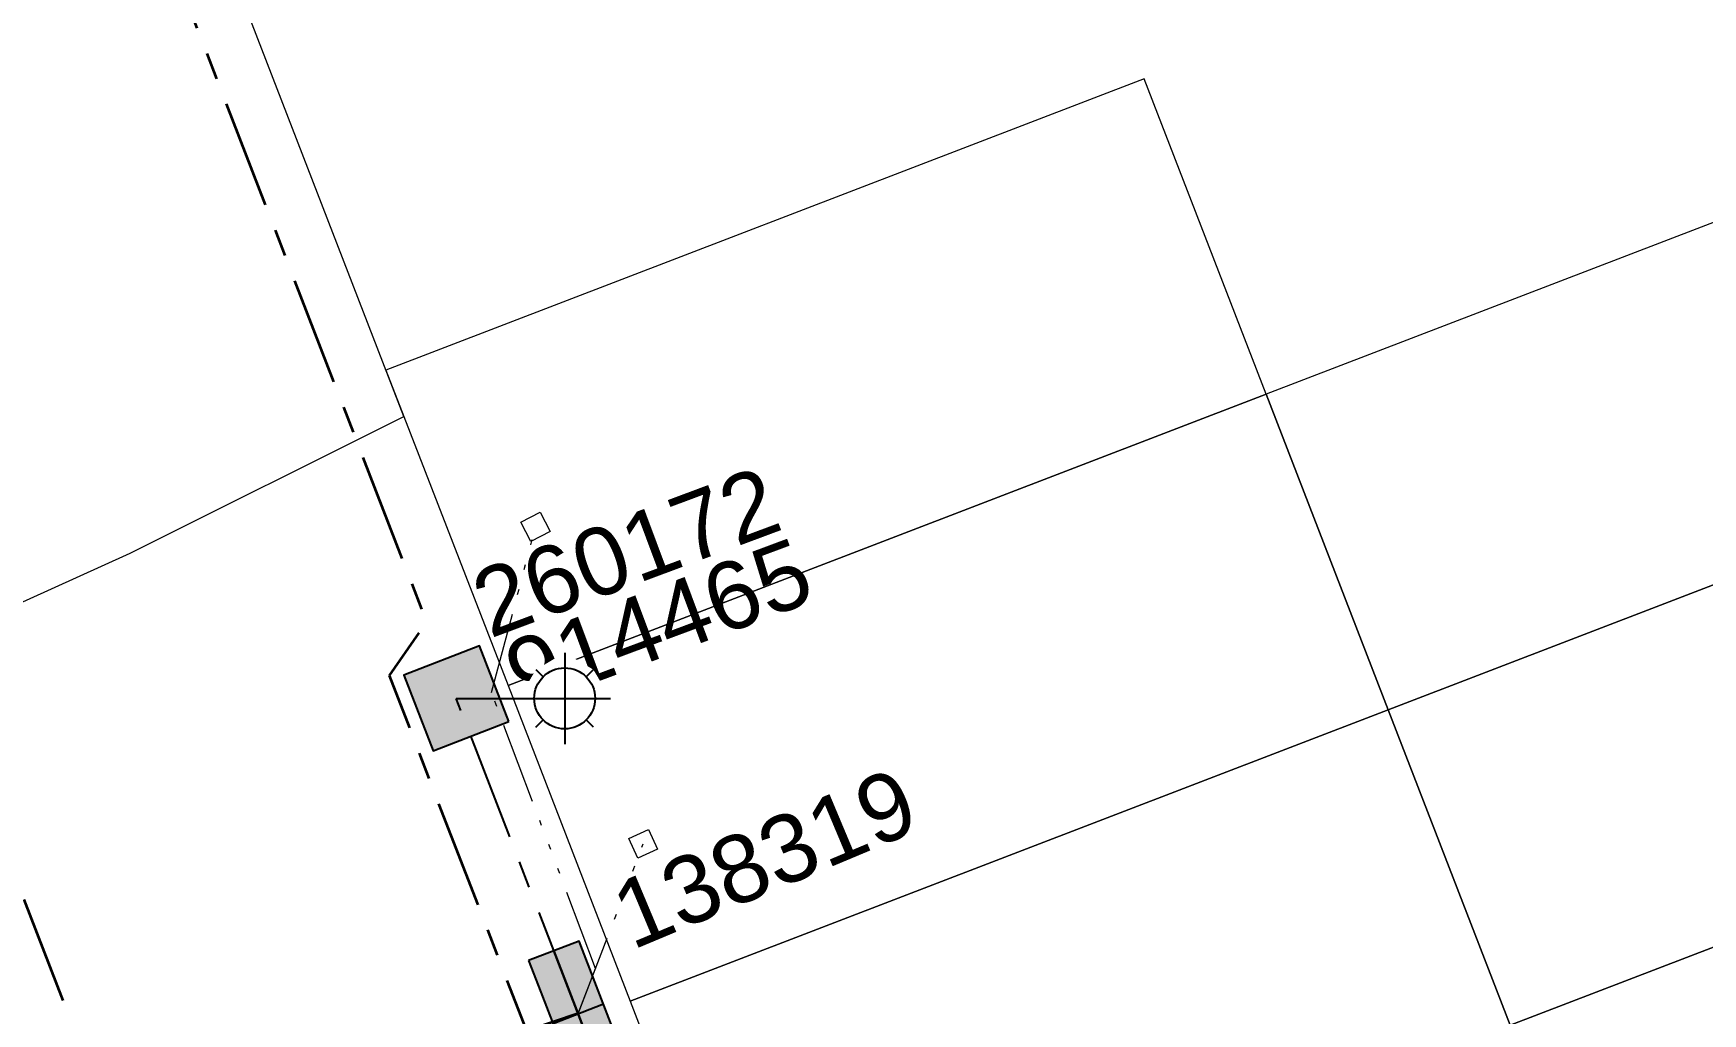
# Model space of a CAD drawing. Header units: metres. Extents: x 0 to 311505, y 0 to 6270811.
# Drawn here: x 310600.1 to 310661.7, y 6270565.7 to 6270601.9 of the extents above; entities that cross this region are included whole.
import ezdxf
from ezdxf.enums import TextEntityAlignment as Align

# ---------------------------------------------------------------- set-up
doc = ezdxf.new("R2010")
doc.units = ezdxf.units.M
doc.linetypes.add('Cable Exist UG', pattern=[7, 4, -1, 1, -1])
doc.linetypes.add('PHANTOMX2', pattern=[6.6, 3, -0.75, 0.2, -0.75, 0.2, -0.75, 0.2, -0.75])
doc.layers.get('0').update_dxf_attribs({"color": 6})
for name, color, linetype, lineweight in [('_User_HV_Exist', 1, 'Continuous', 35), ('_User_LV_Exist', 5, 'Continuous', 35), ('Cadastre Land Parcels_SP_EXT', 118, 'Continuous', 15), ('Cadastre Roads_SP_EXT', 218, 'Continuous', 15), ('Mains_HV_EXT', 13, 'Continuous', 25), ('Mains_LV_SL_EXT', 135, 'Continuous', 25), ('Services_SP_EXT', 42, 'PHANTOMX2', 20)]:
    doc.layers.add(name, color=color, linetype=linetype, lineweight=lineweight)
for name, color, linetype in [('Equip_SP_SL_EXT', 7, 'Continuous'), ('SupportsUG_SP_LV_EXT', 7, 'Continuous'), ('SupportsUG_SP_LV_SL_EXT', 7, 'Continuous')]:
    doc.layers.add(name, color=color, linetype=linetype)
doc.styles.add('COLUMN_LABEL', font='arial.ttf', dxfattribs={"height": 2})
doc.styles.add('iecARIAL', font='arial.ttf', dxfattribs={"height": 2})
doc.styles.add('POLE_LABEL', font='arial.ttf', dxfattribs={"height": 2})
doc.styles.add('SL_LABEL', font='arial.ttf', dxfattribs={"height": 2})
doc.styles.get("Standard").update_dxf_attribs({"font": 'arial.ttf'})

# ---------------------------------------------------------------- blocks, each defined once
blk = doc.blocks.new('COLUMN_EXT')
blk.add_hatch(color=256).paths.add_polyline_path([(1.5, -1.5), (1.5, 1.5), (-1.5, 1.5), (-1.5, -1.5)])
blk.add_lwpolyline([(1.5, 1.5), (-1.5, 1.5), (-1.5, -1.5), (1.5, -1.5)], close=True)
at = {"flags": 9}
for tag, p in [('SUBURB', (-1.813, 1.8)), ('NOTES', (-1.813, 2)), ('STREETNAME', (-1.813, 1.6)), ('LOCATION', (-1.813, 1.4)), ('LEGEND', (-1.813, 1.2)), ('OWNED_BY', (-1.813, 0.6)), ('USAGE', (-1.813, 1)), ('STATE', (-1.813, 0.8)), ('COLUMN_TYPE', (-1.813, 0.4))]:
    blk.add_attdef(tag, text='', height=0.2, rotation=180, dxfattribs=at).set_placement(p, align=Align.MIDDLE_LEFT)
at = {"flags": 1}
blk.add_attdef('Z', (-1.813, 2.351), '', height=0.2, rotation=180, dxfattribs=at)
at = {"flags": 9}
for tag, style, p in [('STRUCTURE_PLANT_NUMBER', 'POLE_LABEL', (-1.813, -0.031)), ('STREET_CODE', 'COLUMN_LABEL', (-1.813, 0.2))]:
    blk.add_attdef(tag, text='', height=0.2, rotation=180, dxfattribs=dict(at, style=style)).set_placement(p, align=Align.MIDDLE_LEFT)
at = {"style": 'COLUMN_LABEL', "width": 0.9, "flags": 8}
blk.add_attdef('ASSET_NUM', text='', height=2, rotation=270, dxfattribs=at).set_placement((2, -4), align=Align.MIDDLE_LEFT)
blk = doc.blocks.new('PILLAR_EXT')
blk.add_hatch(color=256).paths.add_polyline_path([(-2.5, 1), (-2.5, -1), (2.5, -1), (2.5, 1)])
for p, q in [((0, 1), (0, -1)), ((-2.5, 0), (2.5, 0))]:
    blk.add_line(p, q)
at = {"ltscale": 10}
blk.add_line((2.5, 0), (-2.5, 0), dxfattribs=at)
blk.add_lwpolyline([(-2.5, -1), (-1.25, -1), (1.25, -1), (2.5, -1), (2.5, 1), (-2.5, 1)], close=True)
at = {"width": 0.9, "flags": 8}
blk.add_attdef('ASSET_NUM', text='', height=2, rotation=90, dxfattribs=at).set_placement((-2, 4), align=Align.MIDDLE_LEFT)
for tag, p, flags in [('OWNED_BY', (0, -0.2), 9), ('STATE', (0, -0.4), 9), ('SUPPORT_TYPE', (0, -0.6), 9), ('USAGE', (0, -0.8), 9), ('LEGEND', (0, -1), 9), ('LOCATION', (0, -1.2), 9), ('NOTES', (0, -1.4), 9), ('STREETNAME', (0, -1.8), 9), ('SUBURB', (0, -2), 1), ('PARENT', (0, -1.6), 9)]:
    blk.add_attdef(tag, p, '', height=0.2, dxfattribs=dict(flags=flags))
blk = doc.blocks.new('SL_LANTERN_EXT')
at = {"flags": 9}
for tag, p in [('LRATECODE', (-7.4, 0)), ('LOUTREACHVOCAB', (-7.2, 0)), ('LOUTREACH', (-7, 0)), ('LANTNUMBER', (-6.6, 0)), ('LNEW', (-6.4, 0)), ('LMASTVOCAB', (-6.2, 0)), ('LMAST', (-6, 0)), ('LLAMPVOCAB', (-5.8, 0)), ('LLAMP', (-5.6, 0)), ('LEXIST', (-5.4, 0)), ('LCHARGE3PERCENT', (-5.2, 0)), ('LCHARGE3', (-5, 0)), ('LCHARGE2PERCENT', (-4.8, 0)), ('LCHARGE2', (-4.6, 0)), ('LCHARGE1PERCENT', (-4.4, 0)), ('LCHARGE1', (-4.2, 0)), ('LCATEGORY', (-4, 0)), ('LBRACKETVOCAB', (-3.8, 0)), ('LBRACKET', (-3.6, 0)), ('LKINGHEIGHT', (-3.4, 0)), ('CREPLACE', (-3.2, 0)), ('CREMOVE', (-3, 0)), ('CNUMBER', (-2.8, 0)), ('CNEW', (-2.6, 0)), ('CEXIST', (-2.4, 0)), ('USAGE', (-2.2, 0)), ('STATE', (-2, 0)), ('OWNED_BY', (-1.8, 0)), ('ORIENTATION', (-1.6, 0)), ('OPERATING_VOLTAGE', (-1.4, 0)), ('NO_PHASES', (-1.2, 0)), ('LANTERN_TYPE', (-1, 0)), ('LANTERN_PURPOSE', (-0.8, 0)), ('CONTROL_TYPE', (-0.6, 0)), ('CONSTRUCTED_VOLTAGE', (-0.4, 0))]:
    blk.add_attdef(tag, text='', height=0.001, rotation=270, dxfattribs=at).set_placement(p, align=Align.MIDDLE_LEFT)
at = {"style": 'SL_LABEL', "flags": 9}
blk.add_attdef('STREET_CODE', text='', height=0.001, rotation=270, dxfattribs=at).set_placement((0.001, 0), align=Align.MIDDLE_LEFT)
at = {"flags": 1}
blk.add_attdef('Z', (0, 0), '', height=0.001, rotation=270, dxfattribs=at)
at = {"width": 0.9}
blk.add_attdef('LNUMBER', text='', height=1, dxfattribs=at).set_placement((7, -1), align=Align.MIDDLE_LEFT)
at = {"flags": 9}
for tag, p in [('LREMOVE', (0, -7.6)), ('LREPLACE', (0, -7.8)), ('LTYPE', (0, -8)), ('LTYPEVOCAB', (0, -8.2)), ('LEGEND', (0, -8.4)), ('SUBURB', (0, -8.6)), ('STREETNAME', (0, -8.8)), ('LOCATION', (0, -9)), ('NOTES', (0, -9.2)), ('MAINTAINED_BY', (0, -9.863))]:
    blk.add_attdef(tag, text='', height=0.001, dxfattribs=at).set_placement(p, align=Align.MIDDLE_LEFT)
blk.add_attdef('OPERATED_BY', (0, -9.607), '', height=0.001, dxfattribs=at)
at = {"transparency": 33554687}
blk.add_wipeout([(5.688, 0), (5.061, -1.061), (4, -1.688), (2.939, -1.061), (2.313, 0), (2.939, 1.061), (4, 1.687), (5.061, 1.061)], dxfattribs=at)
for p, q in [((4, 1.687), (4, 0)), ((2.939, 1.061), (3.205, 0.795)), ((5.061, 1.061), (4.795, 0.795)), ((0, 0), (4, 0)), ((4, 0), (5.688, 0)), ((4, 0), (4, -1.688)), ((2.939, -1.061), (3.205, -0.795)), ((5.061, -1.061), (4.795, -0.795))]:
    blk.add_line(p, q)
blk.add_circle((4, 0), 1.125)
blk = doc.blocks.new('CCP_EXT')
at = {"flags": 9}
for tag, p in [('OWNED_BY', (0, -1)), ('USAGE', (0, -1.2)), ('STATE', (0, -1.8)), ('LEGEND', (0, -1.4)), ('LIFE_SUPPORT', (0, -1.6)), ('NOTES', (0, -2))]:
    blk.add_attdef(tag, text='', height=0.2, dxfattribs=at).set_placement(p, align=Align.MIDDLE_LEFT)
at = {"transparency": 33554687}
blk.add_wipeout([(0, 0.566), (0.566, 0), (0, -0.566), (-0.566, 0)], dxfattribs=at)
blk.add_lwpolyline([(-0.566, 0), (0, 0.566), (0.566, 0), (0, -0.566), (-0.566, 0)])
at = {"flags": 1}
blk.add_attdef('Z', (0, 0), '', height=0.2, dxfattribs=at)
at = {"flags": 9}
for tag, p in [('CCP_TYPE', (0, 0)), ('OPERATING_VOLTAGE', (0, -0.6)), ('CONSTRUCTED_VOLTAGE', (0, -0.2)), ('NO_PHASES', (0, -0.4)), ('ORIENTATION', (0, -0.8))]:
    blk.add_attdef(tag, text='', height=0.2, dxfattribs=at).set_placement(p, align=Align.MIDDLE_LEFT)

msp = doc.modelspace()

# ---------------------------------------------------------------- linework, layer by layer
at = {"layer": '_User_HV_Exist', "linetype": 'Cable Exist UG', "transparency": 33554674}
msp.add_lwpolyline([(310457.074, 6270580.483), (310458.689, 6270581.532), (310456.135, 6270588.527), (310456.135, 6270588.527), (310481.927, 6270598.694), (310482.922, 6270599.078), (310482.922, 6270599.078), (310496.095, 6270604.247), (310496.888, 6270604.551), (310496.888, 6270604.551), (310510.267, 6270609.79), (310514.59, 6270611.44), (310514.59, 6270611.44), (310526.298, 6270616.072), (310554.643, 6270627.159), (310554.643, 6270627.159), (310569.259, 6270632.832), (310576.75, 6270629.441), (310586.666, 6270603.758), (310587.135, 6270602.534), (310587.135, 6270602.534), (310614.686, 6270531.336)], dxfattribs=at)
at = {"layer": 'Cadastre Land Parcels_SP_EXT', "linetype": 'Continuous'}
for points in [[(310645.635, 6270588.553), (310641.128, 6270600.206), (310613.139, 6270589.446), (310613.803, 6270587.731), (310617.646, 6270577.792), (310645.635, 6270588.553)], [(310678.128, 6270587.655), (310673.622, 6270599.308), (310645.635, 6270588.553), (310650.141, 6270576.899), (310678.128, 6270587.655)], [(310650.141, 6270576.899), (310645.635, 6270588.553), (310617.646, 6270577.792), (310622.153, 6270566.139), (310650.141, 6270576.899)], [(310682.634, 6270576.002), (310678.128, 6270587.655), (310650.141, 6270576.899), (310654.648, 6270565.246), (310682.634, 6270576.002)], [(310654.648, 6270565.246), (310650.141, 6270576.899), (310622.153, 6270566.139), (310623.204, 6270563.42), (310626.659, 6270554.485), (310654.648, 6270565.246)], [(310687.141, 6270564.349), (310682.634, 6270576.002), (310654.648, 6270565.246), (310659.154, 6270553.593), (310687.141, 6270564.349)]]:
    msp.add_lwpolyline(points, close=True, dxfattribs=at)
at = {"layer": 'Cadastre Roads_SP_EXT', "linetype": 'Continuous'}
msp.add_lwpolyline([(310603.698, 6270582.685), (310613.803, 6270587.731), (310595.646, 6270634.684), (310584.717, 6270631.865), (310574.323, 6270627.382), (310583.859, 6270602.7), (310593.395, 6270578.018), (310603.698, 6270582.685)], close=True, dxfattribs=at)
at = {"layer": 'Mains_HV_EXT', "linetype": 'Cable Exist UG'}
msp.add_lwpolyline([(310457.074, 6270580.483), (310458.689, 6270581.532), (310456.135, 6270588.527), (310456.135, 6270588.527), (310481.927, 6270598.694), (310482.922, 6270599.078), (310482.922, 6270599.078), (310496.095, 6270604.247), (310496.888, 6270604.551), (310496.888, 6270604.551), (310510.267, 6270609.79), (310514.59, 6270611.44), (310514.59, 6270611.44), (310526.298, 6270616.072), (310554.643, 6270627.159), (310554.643, 6270627.159), (310569.259, 6270632.832), (310576.75, 6270629.441), (310586.666, 6270603.758), (310587.135, 6270602.534), (310587.135, 6270602.534), (310614.686, 6270531.336)], dxfattribs=at)

# ---------------------------------------------------------------- block references
at = {"layer": 'SupportsUG_SP_LV_EXT'}
ref = msp.add_blockref('PILLAR_EXT', (310620.24, 6270565.662), dxfattribs=dict(at, rotation=291.1213316555944))
ref.add_attrib('ASSET_NUM', '138319', dxfattribs={"layer": '0', "height": 2.5, "rotation": 22.77528, "style": 'iecARIAL'}).set_placement((310621.74, 6270569.162), align=Align.MIDDLE_LEFT)
at = {"layer": 'SupportsUG_SP_LV_SL_EXT'}
ref = msp.add_blockref('COLUMN_EXT', (310615.737, 6270577.319), dxfattribs=dict(at, rotation=291.1213316555944))
ref.add_attrib('ASSET_NUM', '914465', dxfattribs={"layer": '0', "height": 2.5, "rotation": 20.47087, "style": 'COLUMN_LABEL'}).set_placement((310617.737, 6270578.069), align=Align.MIDDLE_LEFT)

# ---------------------------------------------------------------- next in the draw order: block references
at = {"layer": 'Equip_SP_SL_EXT'}
ref = msp.add_blockref('SL_LANTERN_EXT', (310615.737, 6270577.319), dxfattribs=at)
ref.add_attrib('ASSET_NUM', '260172', dxfattribs={"layer": '0', "height": 2.5, "rotation": 20.47087, "style": 'iecARIAL'}).set_placement((310617.237, 6270578.819), align=Align.BOTTOM_LEFT)
at = {"layer": 'Services_SP_EXT', "rotation": 249.1213317461726}
msp.add_blockref('CCP_EXT', (310622.636, 6270571.947), dxfattribs=at)

# ---------------------------------------------------------------- next in the draw order: linework, layer by layer
at = {"layer": 'Mains_LV_SL_EXT', "color": 4, "linetype": 'Cable Exist UG'}
msp.add_lwpolyline([(310620.233, 6270565.679), (310615.737, 6270577.319)], dxfattribs=at)
at = {"layer": 'Services_SP_EXT'}
msp.add_lwpolyline([(310620.24, 6270565.662), (310622.636, 6270571.947)], dxfattribs=at)

# ---------------------------------------------------------------- next in the draw order: block references
at = {"layer": 'Services_SP_EXT', "rotation": 251.9418586571987}
msp.add_blockref('CCP_EXT', (310618.662, 6270583.653), dxfattribs=at)

# ---------------------------------------------------------------- next in the draw order: linework, layer by layer
at = {"layer": '_User_LV_Exist', "linetype": 'Cable Exist UG', "flags": 128}
msp.add_lwpolyline([(310620.233, 6270565.679), (310618.339, 6270565.034), (310618.339, 6270565.034), (310613.266, 6270578.167), (310614.646, 6270580.143), (310602.248, 6270612.238)], dxfattribs=at)
at = {"layer": 'Services_SP_EXT'}
msp.add_lwpolyline([(310620.233, 6270565.679), (310620.88, 6270567.34), (310617.04, 6270577.531), (310618.662, 6270583.653)], dxfattribs=at)

doc.saveas('drawing.dxf')
